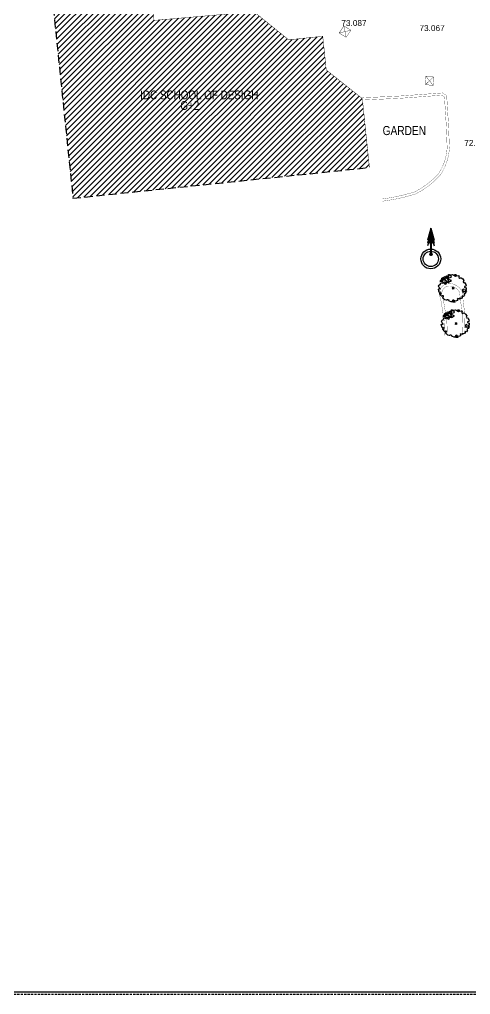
# Model space of a CAD drawing. Header units: inches. Extents: x 1254 to 1542, y 933 to 1230.
# Drawn here: x 1363.7 to 1413.3, y 933.3 to 1040.7 of the extents above; entities that cross this region are included whole.
import ezdxf
from ezdxf.enums import TextEntityAlignment as Align

# ---------------------------------------------------------------- set-up
doc = ezdxf.new("R2010")
doc.units = ezdxf.units.IN
doc.header["$MEASUREMENT"] = 0
doc.header["$PDMODE"] = 35
doc.header["$PDSIZE"] = 0.1
doc.linetypes.add('HIDDEN', pattern=[0.375, 0.25, -0.125])
for name, color, linetype in [('bldg.', 1, 'Continuous'), ('comp. wall', 7, 'Continuous'), ('DRAIN (S.W)', 130, 'HIDDEN'), ('garden', 104, 'Continuous'), ('HACH BLDG.', 182, 'Continuous'), ('LEVEL', 171, 'Continuous'), ('text', 7, 'Continuous'), ('TREE', 3, 'Continuous')]:
    doc.layers.add(name, color=color, linetype=linetype)
doc.layers.add('Chember', color=252, linetype='Continuous', lineweight=25)
doc.layers.add('GATE', color=211, linetype='Continuous', lineweight=25)
doc.styles.get("Standard").update_dxf_attribs({"font": 'arial.ttf'})
doc.styles.add('style2', font='arial.ttf')

# ---------------------------------------------------------------- blocks, each defined once
blk = doc.blocks.new('PV07')
at = {"layer": 'TREE'}
for p, q in [((-2.29, 4.05), (-2.6, 4.31)), ((-2.26, 3.42), (-2.6, 3.73)), ((-1.71, 3.82), (-2.35, 4.45)), ((-2.23, 3.42), (-2.29, 4.05)), ((-1.71, 3.82), (-1.92, 4.59)), ((-1.89, 3.07), (-1.71, 3.82)), ((-1.71, 3.82), (-1.49, 4.36)), ((-1.49, 4.36), (-1.44, 4.64)), ((-4.2, 2.36), (-4.71, 2.24)), ((-4.2, 2.36), (-4.43, 2.61)), ((-3.65, 2.27), (-4.2, 2.36)), ((-3.83, 2.82), (-4.14, 3.22)), ((-3.83, 2.82), (-4.03, 2.79)), ((-3.65, 2.27), (-3.89, 2.59)), ((-3.43, 2.82), (-3.83, 2.82)), ((-3.34, 1.98), (-3.65, 2.27)), ((-1.77, 2.1), (-3.56, 3.36)), ((-2.75, 2.79), (-3.43, 2.82)), ((-2.82, 3.26), (-2.85, 3.45)), ((-2.56, 2.65), (-2.82, 3.26)), ((-1.89, 3.07), (-2.26, 3.42)), ((-1.46, 2.24), (-1.89, 3.07)), ((0, 0), (-0.2, 0)), ((0, 0), (0, 0.2)), ((0, 0), (0, -0.2)), ((0, 0), (0.2, 0))]:
    blk.add_line(p, q, dxfattribs=at)
at = {"layer": 'TREE', "flags": 128}
for points in [[(0.39, -4.4), (0.29, -4.2), (-0.04, -4.23), (-0.35, -4.43), (-0.26, -4.66), (-0.23, -4.8), (-0.69, -4.86), (-1.31, -4.66), (-1.55, -4.46), (-1.46, -4.29), (-1.83, -4.12), (-2.08, -4.12), (-2.29, -4.26), (-2.45, -4.26), (-2.97, -4.09), (-3.46, -3.63), (-3.62, -3.31), (-3.59, -3.11), (-3.4, -2.91), (-3.46, -2.68), (-3.77, -2.71), (-3.8, -2.86), (-4.11, -2.86), (-4.33, -2.57), (-4.39, -2.2), (-4.36, -1.88), (-4.3, -1.68), (-4.39, -1.45), (-4.63, -1.57), (-4.91, -1.42), (-5.06, -1.05), (-5.25, -0.31), (-5.03, -0.22), (-4.85, -0.25), (-4.73, -0.31), (-4.57, -0.22), (-4.73, 0.04), (-4.97, 0.21), (-5.1, 0.47), (-5.19, 0.72), (-5, 1.15), (-4.73, 1.3), (-4.54, 1.35), (-4.51, 1.61), (-4.39, 1.87), (-3.99, 1.98), (-3.68, 1.84), (-3.34, 1.98), (-2.97, 1.7), (-2.63, 1.5), (-2.39, 1.84), (-2.72, 2.04), (-3.03, 2.24), (-2.79, 2.33), (-2.32, 2.21), (-1.77, 2.1), (-1.37, 2.3), (-0.94, 2.56), (-0.57, 2.79), (-0.97, 2.87), (-1.62, 3.16), (-1.68, 3.47), (-1.43, 3.73), (-1.06, 3.85), (-0.66, 3.93), (-0.57, 4.13), (-0.94, 4.39), (-0.88, 4.76), (-0.24, 4.9)], [(-2.84, 4.14), (-2.69, 3.93), (-2.56, 3.68), (-2.85, 3.45), (-3.25, 3.45), (-3.53, 3.36), (-3.99, 3.25), (-3.99, 3.53), (-3.59, 3.79), (-3.19, 3.9), (-3.06, 4.13), (-2.84, 4.14)], [(-1.73, 4.72), (-1.58, 4.88), (-1.27, 4.88), (-1.25, 4.7), (-1.44, 4.64), (-1.68, 4.63), (-1.72, 4.71)], [(-0.26, 4.91), (0.29, 4.62), (0.88, 4.31), (1.22, 4.36), (1.83, 4.48), (2.26, 4.39), (2.05, 4.22), (2.02, 3.79), (2.02, 3.79), (2.42, 3.56), (2.57, 3.7), (2.88, 3.76), (3.4, 3.36), (3.83, 2.79), (3.74, 2.47), (3.62, 2.21), (3.74, 2.07), (4.08, 2.1), (4.27, 1.67), (4.54, 1.3), (4.64, 0.87), (4.39, 0.7), (4.08, 0.58), (4.05, 0.32), (4.24, 0.27), (4.64, 0.15), (4.67, -0.48), (4.51, -0.68), (4.3, -0.71), (3.77, -0.56), (3.68, -0.33), (3.43, -0.45), (3.19, -0.71), (3.43, -0.85), (3.5, -1.05), (3.34, -1.22), (3.62, -1.37), (3.87, -1.17), (4.17, -1.17), (4.36, -1.51), (4.36, -1.74), (4.11, -1.94), (3.9, -2), (3.83, -2.23), (4.02, -2.4), (3.9, -2.66), (3.71, -2.94), (3.4, -2.86), (3.19, -2.77), (3.13, -2.91), (3.22, -3.09), (3.22, -3.29), (3.19, -3.46), (2.82, -3.6), (2.54, -3.63), (2.29, -3.51), (2.14, -3.6), (2.36, -3.8), (2.02, -3.86), (1.77, -3.69), (1.49, -3.86), (1.52, -4.09), (1.52, -4.37), (1.25, -4.52), (0.82, -4.6), (0.39, -4.4)], [(0.57, 4.88), (0.79, 4.91), (1.06, 4.82), (1.12, 4.68), (0.94, 4.68), (0.75, 4.62), (0.6, 4.74), (0.57, 4.88)], [(-4.26, 2.99), (-3.99, 2.9), (-4.05, 2.7), (-4.3, 2.64), (-4.51, 2.59), (-4.45, 2.76), (-4.42, 2.87), (-4.26, 2.99)], [(-4.85, -1.8), (-4.88, -2), (-4.6, -2.23), (-4.51, -1.91), (-4.66, -1.8), (-4.85, -1.8)], [(4.7, -0.91), (4.42, -0.97), (4.42, -1.17), (4.6, -1.28), (4.82, -1.14), (4.7, -0.91)], [(0.14, -4.63), (0.45, -4.8), (0.75, -4.86), (0.63, -4.98), (0.29, -5), (-0.05, -4.96), (-0.01, -4.83), (0.02, -4.63), (0.14, -4.63)]]:
    blk.add_lwpolyline(points, dxfattribs=at)
at = {"layer": 'TREE'}
blk.add_point((0, 0), dxfattribs=at)
blk = doc.blocks.new('TREE12')
at = {"layer": 'TREE', "xscale": 99.88372093023256, "yscale": 99.88372093023256, "zscale": 99.88372093023256}
blk.add_blockref('PV07', (411, 285), dxfattribs=at)
blk = doc.blocks.new('ashoka tree')
at = {"layer": 'comp. wall'}
for points in [[(1046.795, 968.806, -0.084783), (1046.832, 968.806), (1046.813, 971.197)], [(1046.833, 968.697), (1046.794, 968.697), (1046.795, 968.806, 0.365489), (1046.703, 968.697, 1), (1046.924, 968.697, 0.365494), (1046.832, 968.806)]]:
    blk.add_hatch(color=25, dxfattribs=at).paths.add_polyline_path(points)
at = {"layer": 'comp. wall', "color": 3}
for p, q in [((1046.813, 971.197), (1046.487, 970.073)), ((1046.813, 970.902), (1046.487, 969.777)), ((1046.813, 970.65), (1046.487, 969.526)), ((1046.813, 971.197), (1046.574, 970.219)), ((1046.813, 970.902), (1046.574, 969.924)), ((1046.813, 970.65), (1046.574, 969.673)), ((1046.813, 971.197), (1046.656, 970.326)), ((1046.813, 970.902), (1046.656, 970.031)), ((1046.813, 970.65), (1046.656, 969.779)), ((1046.813, 971.197), (1046.722, 970.427)), ((1046.813, 970.902), (1046.722, 970.132)), ((1046.813, 970.65), (1046.722, 969.88)), ((1046.813, 971.197), (1046.904, 970.427)), ((1046.813, 971.197), (1046.971, 970.326)), ((1046.813, 971.197), (1047.052, 970.219)), ((1046.813, 971.197), (1047.139, 970.073)), ((1046.813, 970.902), (1046.904, 970.132)), ((1046.813, 970.902), (1046.971, 970.031)), ((1046.813, 970.902), (1047.052, 969.924)), ((1046.813, 970.902), (1047.139, 969.777)), ((1046.813, 970.65), (1046.904, 969.88)), ((1046.813, 970.65), (1046.971, 969.779)), ((1046.813, 970.65), (1047.052, 969.673)), ((1046.813, 970.65), (1047.139, 969.526))]:
    blk.add_line(p, q, dxfattribs=at)
at = {"layer": 'comp. wall', "color": 25}
blk.add_lwpolyline([(1046.813, 971.197), (1046.833, 968.697), (1046.794, 968.697), (1046.813, 971.197)], dxfattribs=at)
blk.add_circle((1046.813, 968.697), 0.11, dxfattribs=at)
blk.add_point((1046.813, 968.697), dxfattribs=at)

msp = doc.modelspace()

# ---------------------------------------------------------------- hatches: boundary and pattern name
at = {"layer": 'HACH BLDG.', "lineweight": 30}
h = msp.add_hatch(dxfattribs=at)
h.set_pattern_fill('ANSI31', color=256, scale=3.5)
h.set_pattern_definition([(45, (467.107, 39.5311), (-0.30935922, 0.30935922), [])])
h.paths.add_polyline_path([(1397.444, 1035.136), (1397.057, 1038.843), (1393.303, 1038.453), (1389.493, 1041.542), (1378.479, 1040.594), (1377.539, 1049.33), (1373.492, 1048.939), (1373.277, 1050.664), (1366.568, 1049.827), (1369.555, 1021.006), (1402.201, 1024.39), (1401.413, 1031.988)])
h.paths.add_polyline_path([(1381.126, 1030.467), (1383.706, 1030.467), (1383.706, 1031.971), (1381.126, 1031.971)], flags=24)
h.paths.add_polyline_path([(1376.71, 1031.631), (1390.223, 1031.631), (1390.223, 1033.137), (1376.71, 1033.137)], flags=24)

# ---------------------------------------------------------------- linework, layer by layer
at = {"layer": 'bldg.', "lineweight": 30, "const_width": 0.045}
msp.add_lwpolyline([(1402.201, 1024.39), (1401.413, 1031.988), (1397.444, 1035.136), (1397.444, 1035.136), (1397.057, 1038.843), (1393.303, 1038.453), (1389.493, 1041.542), (1378.479, 1040.594), (1377.539, 1049.33), (1373.492, 1048.939), (1373.277, 1050.664), (1366.568, 1049.827)], dxfattribs=at)
at = {"layer": 'Chember', "const_width": 0.035}
for points in [[(1399.384, 1039.985), (1400.16, 1039.512), (1399.637, 1038.731), (1398.861, 1039.204), (1399.384, 1039.985)], [(1398.861, 1039.204), (1400.16, 1039.512)], [(1399.384, 1039.985), (1399.637, 1038.731)], [(1409.23, 1033.42), (1409.251, 1034.357), (1408.402, 1034.463), (1408.38, 1033.526), (1409.23, 1033.42)], [(1408.38, 1033.526), (1409.251, 1034.357)], [(1408.402, 1034.463), (1409.23, 1033.42)]]:
    msp.add_lwpolyline(points, dxfattribs=at)
at = {"layer": 'comp. wall', "color": 55, "linetype": 'HIDDEN', "lineweight": 30, "ltscale": 3.5}
for points in [[(1366.568, 1049.827), (1369.555, 1021.006)], [(1369.555, 1021.006), (1402.201, 1024.39)]]:
    msp.add_lwpolyline(points, dxfattribs=at)
at = {"layer": 'DRAIN (S.W)', "color": 114}
msp.add_lwpolyline([(1253.652, 1230.034), (1541.799, 1230.034), (1541.799, 933.31), (1253.652, 933.31)], close=True, dxfattribs=at)
at = {"layer": 'DRAIN (S.W)', "color": 240, "linetype": 'Continuous'}
msp.add_lwpolyline([(1253.902, 1229.784), (1541.549, 1229.784), (1541.549, 933.56), (1253.902, 933.56)], close=True, dxfattribs=at)
at = {"layer": 'garden', "const_width": 0.025}
for points in [[(1403.645, 1020.675, 0.0403282), (1407.225, 1021.446, 0.0959378), (1409.989, 1023.541, 0.136513), (1411.011, 1026.536), (1410.901, 1029.205), (1410.708, 1032.319), (1410.24, 1032.606), (1405.67, 1032.271), (1401.404, 1032.068)], [(1403.612, 1020.922, 0.040098), (1407.133, 1021.68, 0.0948877), (1409.791, 1023.695, 0.1352287), (1410.761, 1026.538), (1410.652, 1029.192), (1410.466, 1032.174), (1410.178, 1032.351), (1405.685, 1032.021), (1401.416, 1031.818)], [(1410.506, 1005.916), (1410.446, 1007.466), (1410.069, 1009.772), (1409.936, 1010.223, -0.563488), (1411.276, 1011.596, -0.2073931), (1412.392, 1010.768), (1412.679, 1008.432), (1412.73, 1006.266)], [(1410.786, 1005.927), (1410.725, 1007.494), (1410.343, 1009.835), (1410.206, 1010.298, -0.5616881), (1411.212, 1011.323, -0.1977081), (1412.122, 1010.675), (1412.4, 1008.412), (1412.45, 1006.259)]]:
    msp.add_lwpolyline(points, format="xyb", dxfattribs=at)
at = {"layer": 'garden'}
for radius in [1.09, 0.84]:
    msp.add_circle((1408.958, 1014.318), radius, dxfattribs=at)

# ---------------------------------------------------------------- block references
at = {"layer": 'GATE', "lineweight": 30, "xscale": 1.152, "yscale": 1.152, "zscale": 1.152, "rotation": 0.01378477141140166}
msp.add_blockref('ashoka tree', (203.307, -101.414), dxfattribs=at)
at = {"layer": 'TREE', "lineweight": 30, "xscale": 0.003098344733628733, "yscale": 0.003098344733628733, "zscale": 0.003098344733628733, "rotation": 0.01378477141140166}
for p in [(1410.144, 1010.211), (1410.47, 1006.325)]:
    msp.add_blockref('TREE12', p, dxfattribs=at)

# ---------------------------------------------------------------- texts
at = {"layer": 'LEVEL'}
for s, p in [('73.087', (1400.498, 1040.305)), ('73.067', (1409.098, 1039.741)), ('72.861', (1414.036, 1027.102))]:
    msp.add_text(s, height=0.65, dxfattribs=at).set_placement(p, align=Align.MIDDLE_CENTER)
at = {"layer": 'text', "color": 0, "lineweight": 30, "style": 'style2', "width": 0.8}
for s, height, p in [('IDC SCHOOL OF DESIGH', 0.97, (1376.961, 1031.899, 100.315)), ('G+2', 0.97, (1381.376, 1030.734, 100.315)), ('GARDEN', 1, (1403.654, 1027.963, 46.246))]:
    msp.add_text(s, height=height, dxfattribs=at).set_placement(p)

doc.saveas('drawing.dxf')
